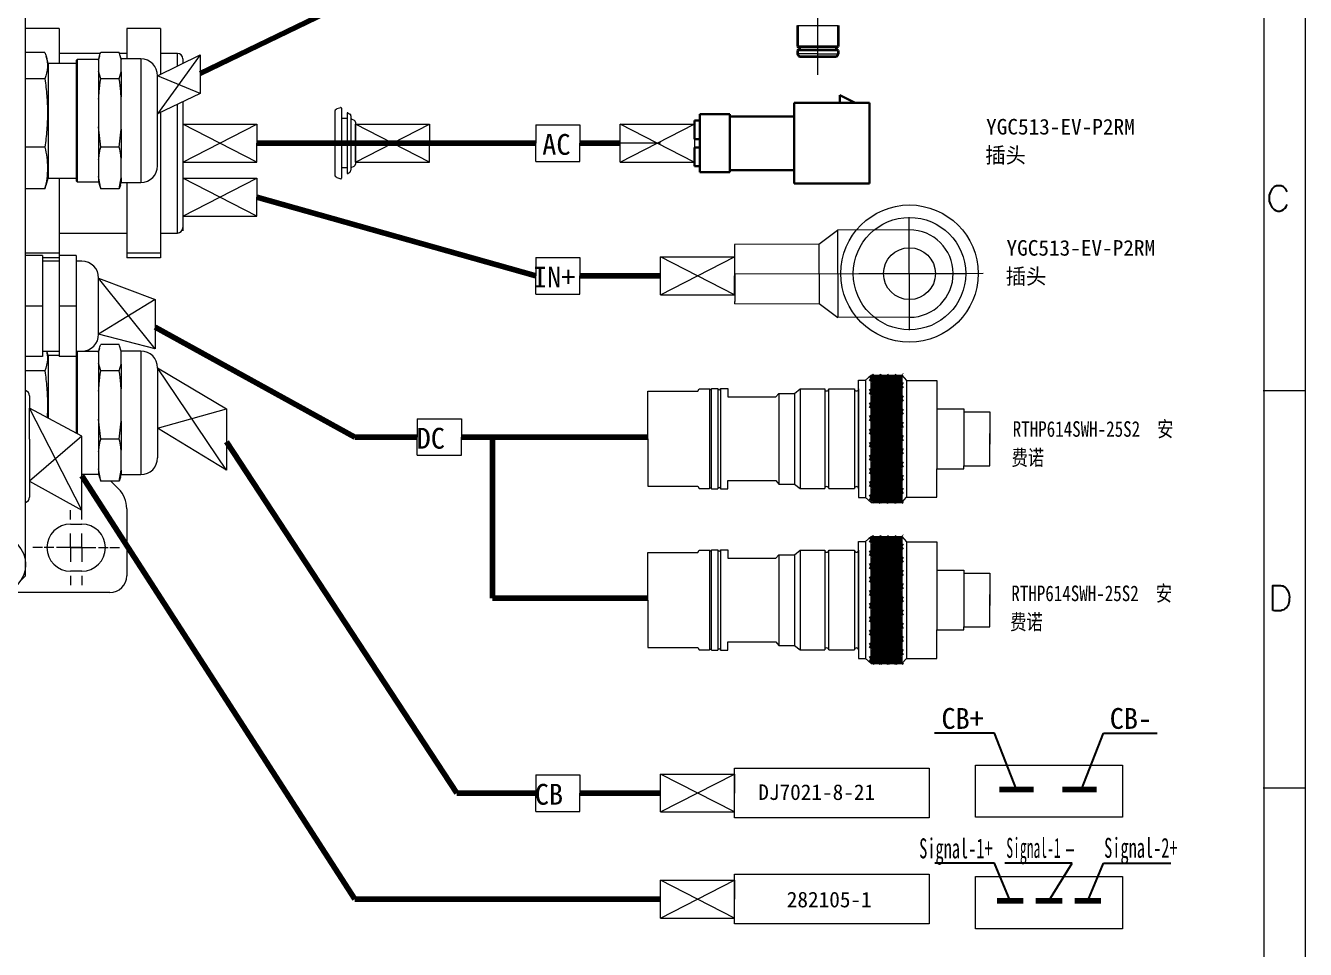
# Model space of a CAD drawing. Extents: x -5608 to -3197, y -2048 to 96.
# Drawn here: x -3838.6 to -3531.2, y -1148.3 to -926.3 of the extents above; entities that cross this region are included whole.
import ezdxf

# ---------------------------------------------------------------- set-up
doc = ezdxf.new("R2010")
doc.units = 0
doc.header["$LTSCALE"] = 25.4
doc.header["$MEASUREMENT"] = 0
for name, pattern in [('2', [4, 3, -1]), ('CENTER', [16, 13, -1, 1, -1]), ('CENTER2', [28.575, 19.05, -3.175, 3.175, -3.175])]:
    doc.linetypes.add(name, pattern=pattern)
doc.layers.get('0').update_dxf_attribs({"linetype": 'CONTINUOUS'})
for name, color, linetype, lineweight in [('1轮廓实线', 7, 'CONTINUOUS', 30), ('2细线层', 3, 'CONTINUOUS', 9), ('center', 1, 'CENTER', 15), ('中心线', 1, 'CENTER2', 13), ('粗实线', 7, 'CONTINUOUS', 30), ('细实线', 3, 'CONTINUOUS', 9), ('细线', 4, 'CONTINUOUS', 13)]:
    doc.layers.add(name, color=color, linetype=linetype, lineweight=lineweight)
doc.layers.add('5中心线层', color=1, linetype='CONTINUOUS')
doc.layers.add('7文字层', color=3, linetype='CONTINUOUS')

msp = doc.modelspace()

# ---------------------------------------------------------------- linework, layer by layer
at = {"color": 7, "linetype": 'Continuous', "lineweight": 15}
for p, q in [((-3838.56, -1058.49), (-3838.56, -862.74)), ((-3830.46, -927), (-3838.56, -927)), ((-3830.46, -927), (-3830.46, -935.37)), ((-3806.16, -927), (-3814.26, -927)), ((-3814.26, -927), (-3814.26, -934.29)), ((-3806.16, -927), (-3806.16, -938.01)), ((-3833.9, -932.74), (-3838.56, -932.74)), ((-3833.16, -935.37), (-3833.62, -933.64)), ((-3820.58, -932.94), (-3830.46, -932.94)), ((-3826.14, -934.43), (-3826.41, -934.7)), ((-3821.01, -934.43), (-3826.14, -934.43)), ((-3826.14, -934.43), (-3826.14, -954.78)), ((-3820.8, -933.64), (-3821.01, -934.43)), ((-3821.01, -934.43), (-3821.01, -934.62)), ((-3816.06, -932.74), (-3820.52, -932.74)), ((-3814.26, -932.94), (-3816, -932.94)), ((-3815.61, -934.29), (-3815.79, -933.64)), ((-3810.89, -934.29), (-3815.61, -934.29)), ((-3815.61, -934.29), (-3815.61, -934.41)), ((-3815.61, -937.41), (-3815.61, -934.41)), ((-3815.61, -934.41), (-3815.61, -934.41)), ((-3802.11, -932.94), (-3806.16, -932.94)), ((-3800.76, -934.29), (-3800.76, -935.34)), ((-3826.41, -935.37), (-3833.16, -935.37)), ((-3833.16, -935.37), (-3833.16, -954.42)), ((-3826.41, -934.7), (-3826.41, -954.67)), ((-3821.01, -934.62), (-3821.01, -937.21)), ((-3821.01, -937.21), (-3821.01, -943.93)), ((-3820.52, -939.08), (-3821.01, -937.21)), ((-3816.06, -939.08), (-3815.61, -937.41)), ((-3815.61, -937.41), (-3815.61, -943.39)), ((-3815.61, -937.41), (-3815.61, -937.41)), ((-3833.9, -939.08), (-3838.56, -939.08)), ((-3816.06, -939.08), (-3820.52, -939.08)), ((-3815.61, -943.39), (-3815.61, -943.39)), ((-3815.61, -951.17), (-3815.61, -943.39)), ((-3821.01, -943.93), (-3821.01, -950.63)), ((-3800.76, -944.58), (-3800.76, -974.78)), ((-3806.16, -947.15), (-3806.16, -953.41)), ((-3820.52, -955.48), (-3821.01, -950.63)), ((-3821.01, -950.63), (-3821.01, -958.45)), ((-3816.06, -955.48), (-3815.61, -951.17)), ((-3815.61, -951.17), (-3815.61, -951.17)), ((-3815.61, -951.17), (-3815.61, -958.12)), ((-3833.9, -955.48), (-3838.56, -955.48)), ((-3833.16, -954.42), (-3833.16, -962.91)), ((-3826.41, -954.67), (-3826.41, -963.59)), ((-3826.14, -954.78), (-3826.14, -963.86)), ((-3816.06, -955.48), (-3820.52, -955.48)), ((-3806.16, -953.41), (-3806.16, -980.96)), ((-3821.01, -958.45), (-3821.01, -962.56)), ((-3815.61, -962.89), (-3815.61, -958.12)), ((-3815.61, -958.12), (-3815.61, -958.12)), ((-3833.9, -965.54), (-3833.71, -964.64)), ((-3833.62, -964.65), (-3833.16, -962.91)), ((-3833.16, -962.91), (-3826.41, -962.91)), ((-3830.46, -962.91), (-3830.46, -980.96)), ((-3826.41, -963.59), (-3826.14, -963.86)), ((-3826.14, -963.86), (-3821.01, -963.86)), ((-3821.01, -962.56), (-3821.01, -963.86)), ((-3820.52, -965.54), (-3821.01, -962.56)), ((-3821.01, -963.86), (-3820.8, -964.65)), ((-3820.79, -964.63), (-3820.52, -965.54)), ((-3816.06, -965.54), (-3815.61, -962.89)), ((-3815.79, -964.63), (-3816.06, -965.54)), ((-3815.79, -964.65), (-3815.61, -963.99)), ((-3815.61, -962.89), (-3815.61, -963.99)), ((-3815.61, -962.89), (-3815.61, -962.89)), ((-3815.61, -963.99), (-3810.89, -963.99)), ((-3814.26, -963.99), (-3814.26, -980.96)), ((-3833.9, -965.54), (-3838.56, -965.54)), ((-3816.06, -965.54), (-3820.52, -965.54)), ((-3830.46, -976.14), (-3814.26, -976.14)), ((-3806.16, -976.14), (-3802.11, -976.14)), ((-3800.76, -974.78), (-3800.76, -974.79)), ((-3830.46, -980.96), (-3838.56, -980.96)), ((-3834.51, -981.54), (-3838.56, -981.54)), ((-3834.51, -981.54), (-3834.51, -993.69)), ((-3830.46, -982.09), (-3834.51, -982.09)), ((-3830.46, -982.89), (-3834.51, -982.89)), ((-3830.46, -980.96), (-3830.46, -981.54)), ((-3826.41, -981.54), (-3830.46, -981.54)), ((-3830.46, -981.54), (-3830.46, -993.69)), ((-3826.41, -981.54), (-3826.41, -993.69)), ((-3825.06, -982.89), (-3826.41, -982.89)), ((-3806.16, -980.96), (-3814.26, -980.96)), ((-3814.26, -980.96), (-3814.26, -982.09)), ((-3806.16, -982.09), (-3814.26, -982.09)), ((-3806.16, -980.96), (-3806.16, -982.09)), ((-3821.01, -1000.44), (-3821.01, -986.94)), ((-3834.51, -993.69), (-3838.56, -993.69)), ((-3834.51, -993.69), (-3834.51, -1005.84)), ((-3826.41, -993.69), (-3830.46, -993.69)), ((-3830.46, -993.69), (-3830.46, -1005.84)), ((-3826.41, -993.69), (-3826.41, -1005.84)), ((-3834.51, -1004.49), (-3830.46, -1004.49)), ((-3833.16, -1005.57), (-3833.45, -1004.49)), ((-3826.41, -1004.49), (-3825.06, -1004.49)), ((-3826.14, -1004.63), (-3826.41, -1004.9)), ((-3821.01, -1004.63), (-3826.14, -1004.63)), ((-3826.14, -1004.63), (-3826.14, -1024.39)), ((-3820.8, -1003.84), (-3821.01, -1004.63)), ((-3821.01, -1004.63), (-3821.01, -1004.82)), ((-3821.01, -1004.82), (-3821.01, -1007.41)), ((-3816.06, -1002.94), (-3820.52, -1002.94)), ((-3815.61, -1004.49), (-3815.79, -1003.84)), ((-3810.89, -1004.49), (-3815.61, -1004.49)), ((-3815.61, -1004.49), (-3815.61, -1004.61)), ((-3815.61, -1007.61), (-3815.61, -1004.61)), ((-3815.61, -1004.61), (-3815.61, -1004.61)), ((-3834.51, -1005.84), (-3838.56, -1005.84)), ((-3830.46, -1005.57), (-3833.16, -1005.57)), ((-3833.16, -1005.57), (-3833.16, -1020.6)), ((-3826.41, -1005.84), (-3830.46, -1005.84)), ((-3826.41, -1005.84), (-3826.41, -1024.25)), ((-3821.01, -1007.41), (-3821.01, -1014.13)), ((-3820.52, -1009.28), (-3821.01, -1007.41)), ((-3816.06, -1009.28), (-3815.61, -1007.61)), ((-3815.61, -1007.61), (-3815.61, -1013.59)), ((-3815.61, -1007.61), (-3815.61, -1007.61)), ((-3833.9, -1009.28), (-3838.56, -1009.28)), ((-3816.06, -1009.28), (-3820.52, -1009.28)), ((-3806.84, -1008.54), (-3806.84, -1023.48)), ((-3821.01, -1014.13), (-3821.01, -1020.83)), ((-3815.61, -1013.59), (-3815.61, -1013.59)), ((-3815.61, -1021.37), (-3815.61, -1013.59)), ((-3837.62, -1015.29), (-3837.62, -1018.2)), ((-3820.52, -1025.68), (-3821.01, -1020.83)), ((-3821.01, -1020.83), (-3821.01, -1028.65)), ((-3816.06, -1025.68), (-3815.61, -1021.37)), ((-3815.61, -1021.37), (-3815.61, -1021.37)), ((-3815.61, -1021.37), (-3815.61, -1028.32)), ((-3806.84, -1023.48), (-3806.84, -1030.14)), ((-3837.62, -1025.68), (-3837.62, -1039.59)), ((-3816.06, -1025.68), (-3820.52, -1025.68)), ((-3821.01, -1028.65), (-3821.01, -1032.76)), ((-3815.61, -1033.09), (-3815.61, -1028.32)), ((-3815.61, -1028.32), (-3815.61, -1028.32)), ((-3821.01, -1032.76), (-3821.01, -1034.06)), ((-3820.52, -1035.74), (-3821.01, -1032.76)), ((-3825.06, -1034.06), (-3821.01, -1034.06)), ((-3821.01, -1034.06), (-3820.8, -1034.85)), ((-3820.79, -1034.83), (-3820.52, -1035.74)), ((-3816.06, -1035.74), (-3820.52, -1035.74)), ((-3816.24, -1037.61), (-3818.11, -1035.74)), ((-3816.06, -1035.74), (-3815.61, -1033.09)), ((-3815.79, -1034.83), (-3816.06, -1035.74)), ((-3815.79, -1034.85), (-3815.61, -1034.19)), ((-3815.61, -1033.09), (-3815.61, -1034.19)), ((-3815.61, -1033.09), (-3815.61, -1033.09)), ((-3815.61, -1034.19), (-3810.89, -1034.19)), ((-3814.26, -1042.39), (-3814.26, -1058.49)), ((-3827.76, -1046.07), (-3825.06, -1046.07)), ((-3825.06, -1057.41), (-3827.76, -1057.41)), ((-3839.91, -1059.84), (-3838.56, -1058.49)), ((-3818.31, -1062.54), (-3842.61, -1062.54))]:
    msp.add_line(p, q, dxfattribs=at)
at = {"color": 7, "lineweight": 13, "ltscale": 0.18998}
for p, q in [((-3653.12, -926.27), (-3648.25, -926.27)), ((-3648.25, -933.05), (-3653.12, -933.05))]:
    msp.add_line(p, q, dxfattribs=at)
at = {"color": 7, "lineweight": 35, "ltscale": 0.195}
for p, q in [((-3653.12, -926.27), (-3653.12, -931.26)), ((-3643.39, -926.27), (-3643.39, -931.26))]:
    msp.add_line(p, q, dxfattribs=at)
at = {"color": 7, "lineweight": 13, "ltscale": 0.189999}
for p, q in [((-3648.25, -926.27), (-3643.39, -926.27)), ((-3648.25, -931.26), (-3653.12, -931.26)), ((-3648.25, -931.26), (-3643.39, -931.26)), ((-3648.25, -932.29), (-3653.12, -932.29)), ((-3643.39, -932.29), (-3648.25, -932.29)), ((-3648.25, -933.05), (-3643.39, -933.05))]:
    msp.add_line(p, q, dxfattribs=at)
at = {"color": 7, "lineweight": 35, "ltscale": 0.013959}
msp.add_line((-3652.63, -931.39), (-3652.99, -931.39), dxfattribs=at)
at = {"color": 7, "lineweight": 35, "ltscale": 0.03}
for p, q in [((-3652.67, -931.39), (-3652.67, -932.16)), ((-3643.84, -931.39), (-3643.84, -932.16)), ((-3653.12, -932.29), (-3653.12, -933.05)), ((-3643.39, -932.29), (-3643.39, -933.05))]:
    msp.add_line(p, q, dxfattribs=at)
at = {"color": 7, "lineweight": 35, "ltscale": 0.039766}
msp.add_line((-3651.61, -931.39), (-3652.63, -931.39), dxfattribs=at)
at = {"color": 7, "lineweight": 35, "ltscale": 0.059575}
msp.add_line((-3650.09, -931.39), (-3651.61, -931.39), dxfattribs=at)
at = {"color": 7, "lineweight": 35, "ltscale": 0.070393}
msp.add_line((-3648.29, -931.39), (-3650.09, -931.39), dxfattribs=at)
at = {"color": 7, "lineweight": 35, "ltscale": 0.001308}
msp.add_line((-3648.25, -931.39), (-3648.29, -931.39), dxfattribs=at)
at = {"color": 7, "lineweight": 35, "ltscale": 0.069284}
msp.add_line((-3646.48, -931.39), (-3648.25, -931.39), dxfattribs=at)
at = {"color": 7, "lineweight": 35, "ltscale": 0.060136}
msp.add_line((-3644.94, -931.39), (-3646.48, -931.39), dxfattribs=at)
at = {"color": 7, "lineweight": 35, "ltscale": 0.040608}
msp.add_line((-3643.9, -931.39), (-3644.94, -931.39), dxfattribs=at)
at = {"color": 7, "lineweight": 35, "ltscale": 0.014952}
msp.add_line((-3643.52, -931.39), (-3643.9, -931.39), dxfattribs=at)
at = {"color": 8, "linetype": 'Continuous', "lineweight": 15}
for p, q in [((-3810.89, -934.29), (-3810.89, -954.83)), ((-3802.11, -936.01), (-3802.11, -932.94)), ((-3802.11, -976.14), (-3802.11, -945.22)), ((-3810.89, -954.83), (-3810.89, -963.99)), ((-3810.89, -1004.49), (-3810.89, -1025.03)), ((-3810.89, -1025.03), (-3810.89, -1034.19))]:
    msp.add_line(p, q, dxfattribs=at)
at = {"color": 7, "lineweight": 35, "ltscale": 0.184978}
msp.add_line((-3648.25, -932.16), (-3652.99, -932.16), dxfattribs=at)
at = {"color": 7, "lineweight": 35, "ltscale": 0.32997}
msp.add_line((-3652.48, -933.69), (-3644.03, -933.69), dxfattribs=at)
at = {"color": 7, "lineweight": 35, "ltscale": 0.185001}
msp.add_line((-3643.52, -932.16), (-3648.25, -932.16), dxfattribs=at)
at = {"color": 0, "lineweight": 0}
msp.add_lwpolyline([(-3541.09, -1300.56), (-3541.09, -726.44), (-4321.36, -726.44), (-4321.36, -1300.56)], close=True, dxfattribs=at)
for points in [[(-3541.28, -1014), (-3531.15, -1014)], [(-3541.28, -1109.48), (-3531.15, -1109.48)]]:
    msp.add_lwpolyline(points, dxfattribs=at)
at = {"color": 7, "linetype": 'Continuous', "lineweight": 15}
msp.add_circle((-3845.31, -1055.79), 6.75, dxfattribs=at)
at = {"color": 7, "lineweight": 35}
for centre, radius, start, end in [((-3652.99, -931.26), 0.128, 180, 270), ((-3643.52, -931.26), 0.128, 270, 0), ((-3652.99, -932.29), 0.128, 90, 180), ((-3652.48, -933.05), 0.64, 179.9999, 270.0294), ((-3644.03, -933.05), 0.64, 269.9712, 0.0001), ((-3643.52, -932.29), 0.128, 0, 90)]:
    msp.add_arc(centre, radius, start, end, dxfattribs=at)
at = {"color": 7, "linetype": 'Continuous', "lineweight": 15}
for centre, radius, start, end in [((-3810.89, -938.34), 4.05, 0, 90), ((-3802.11, -934.29), 1.35, 0, 90), ((-3810.89, -959.94), 4.05, 270, 0), ((-3802.11, -974.79), 1.35, 270, 0), ((-3825.06, -986.94), 4.05, 0, 90), ((-3825.06, -1000.44), 4.05, 270, 0), ((-3810.89, -1008.54), 4.05, 0, 90), ((-3838.97, -1015.29), 1.35, 0, 72.5424), ((-3810.89, -1030.14), 4.05, 270, 0), ((-3821.01, -1042.39), 6.75, 0, 45), ((-3838.97, -1039.59), 1.35, 287.4576, 0), ((-3827.76, -1051.74), 5.67, 90, 270), ((-3825.06, -1051.74), 5.67, 270, 90), ((-3818.31, -1058.49), 4.05, 270, 0)]:
    msp.add_arc(centre, radius, start, end, dxfattribs=at)
for points, knots in [([(-3833.9, -932.74), (-3833.81, -933.01), (-3833.43, -934.19), (-3833.12, -936.31), (-3833.64, -938.15), (-3833.9, -939.08)], [0, 0, 0, 0, 0.1263301, 0.5597497, 1, 1, 1, 1]), ([(-3821.01, -934.62), (-3820.96, -934.35), (-3820.85, -933.73), (-3820.64, -933.11), (-3820.52, -932.74)], [0, 0, 0, 0, 0.419867, 1, 1, 1, 1]), ([(-3815.61, -934.41), (-3815.65, -934.21), (-3815.76, -933.66), (-3815.94, -933.11), (-3816.06, -932.74)], [0, 0, 0, 0, 0.347161, 1, 1, 1, 1]), ([(-3833.9, -939.08), (-3833.74, -940.43), (-3833.42, -943.12), (-3833.26, -947.22), (-3833.41, -951.35), (-3833.74, -954.1), (-3833.9, -955.48)], [0, 0, 0, 0, 0.247646, 0.49521, 0.747561, 1, 1, 1, 1]), ([(-3821.01, -943.93), (-3820.97, -943.35), (-3820.86, -941.73), (-3820.65, -940.12), (-3820.52, -939.08)], [0, 0, 0, 0, 0.354476, 1, 1, 1, 1]), ([(-3815.61, -943.39), (-3815.64, -942.99), (-3815.75, -941.55), (-3815.93, -940.12), (-3816.06, -939.08)], [0, 0, 0, 0, 0.2735688, 1, 1, 1, 1]), ([(-3833.9, -955.48), (-3833.74, -956.3), (-3833.42, -957.96), (-3833.26, -960.47), (-3833.41, -963.01), (-3833.74, -964.69), (-3833.9, -965.54)], [0, 0, 0, 0, 0.247646, 0.49521, 0.747561, 1, 1, 1, 1]), ([(-3821.01, -958.45), (-3820.97, -958.1), (-3820.86, -957.1), (-3820.65, -956.11), (-3820.52, -955.48)], [0, 0, 0, 0, 0.3544759, 1, 1, 1, 1]), ([(-3815.61, -958.12), (-3815.64, -957.88), (-3815.75, -956.99), (-3815.93, -956.11), (-3816.06, -955.48)], [0, 0, 0, 0, 0.2735688, 1, 1, 1, 1]), ([(-3833.56, -1004.49), (-3833.43, -1005.16), (-3833.13, -1006.76), (-3833.62, -1008.35), (-3833.9, -1009.28)], [0, 0, 0, 0, 0.417238, 1, 1, 1, 1]), ([(-3821.01, -1004.82), (-3820.96, -1004.55), (-3820.85, -1003.93), (-3820.64, -1003.31), (-3820.52, -1002.94)], [0, 0, 0, 0, 0.419867, 1, 1, 1, 1]), ([(-3815.61, -1004.61), (-3815.65, -1004.41), (-3815.76, -1003.86), (-3815.94, -1003.31), (-3816.06, -1002.94)], [0, 0, 0, 0, 0.347161, 1, 1, 1, 1]), ([(-3833.9, -1009.28), (-3833.74, -1010.63), (-3833.42, -1013.32), (-3833.27, -1017.07), (-3833.33, -1019.45), (-3833.39, -1020.48)], [0, 0, 0, 0, 0.2476456, 0.4952095, 0.682392, 0.682392, 0.682392, 0.682392]), ([(-3821.01, -1014.13), (-3820.97, -1013.55), (-3820.86, -1011.93), (-3820.65, -1010.32), (-3820.52, -1009.28)], [0, 0, 0, 0, 0.354476, 1, 1, 1, 1]), ([(-3815.61, -1013.59), (-3815.64, -1013.19), (-3815.75, -1011.75), (-3815.93, -1010.32), (-3816.06, -1009.28)], [0, 0, 0, 0, 0.2735688, 1, 1, 1, 1]), ([(-3821.01, -1028.65), (-3820.97, -1028.3), (-3820.86, -1027.3), (-3820.65, -1026.31), (-3820.52, -1025.68)], [0, 0, 0, 0, 0.3544759, 1, 1, 1, 1]), ([(-3815.61, -1028.32), (-3815.64, -1028.08), (-3815.75, -1027.19), (-3815.93, -1026.31), (-3816.06, -1025.68)], [0, 0, 0, 0, 0.2735688, 1, 1, 1, 1])]:
    msp.add_open_spline(points, degree=3, knots=knots, dxfattribs=at)
at = {"layer": '1轮廓实线', "color": 0, "linetype": 'ByBlock', "lineweight": 15}
for p, q in [((-3716.04, -950.13), (-3716.04, -954.53)), ((-3716.04, -950.13), (-3705.46, -950.13)), ((-3705.46, -950.13), (-3705.46, -954.53)), ((-3716.04, -958.94), (-3716.04, -954.53)), ((-3705.46, -958.94), (-3705.46, -954.53)), ((-3716.04, -958.94), (-3705.46, -958.94)), ((-3716.04, -982), (-3716.04, -986.4)), ((-3716.04, -982), (-3705.46, -982)), ((-3705.46, -982), (-3705.46, -986.4)), ((-3716.04, -990.81), (-3716.04, -986.4)), ((-3705.46, -990.81), (-3705.46, -986.4)), ((-3716.04, -990.81), (-3705.46, -990.81)), ((-3744.47, -1020.75), (-3744.47, -1025.15)), ((-3744.47, -1020.75), (-3733.89, -1020.75)), ((-3733.89, -1020.75), (-3733.89, -1025.15)), ((-3744.47, -1029.55), (-3744.47, -1025.15)), ((-3733.89, -1029.55), (-3733.89, -1025.15)), ((-3744.47, -1029.55), (-3733.89, -1029.55)), ((-3716.04, -1106.31), (-3716.04, -1110.72)), ((-3716.04, -1106.31), (-3705.46, -1106.31)), ((-3705.46, -1106.31), (-3705.46, -1110.72)), ((-3716.04, -1115.12), (-3716.04, -1110.72)), ((-3705.46, -1115.12), (-3705.46, -1110.72)), ((-3716.04, -1115.12), (-3705.46, -1115.12))]:
    msp.add_line(p, q, dxfattribs=at)
for radius in [16.5, 13.5]:
    msp.add_circle((-3626.25, -985.88), radius, dxfattribs=at)
at = {"layer": '2细线层', "color": 0, "lineweight": 15}
for p, q in [((-3806.84, -959.94), (-3806.84, -938.34)), ((-3716.04, -954.53), (-3736.69, -954.53)), ((-3686.02, -954.53), (-3705.46, -954.53))]:
    msp.add_line(p, q, dxfattribs=at)
at = {"layer": '5中心线层', "lineweight": 70}
for p, q in [((-3635.47, -1011.91), (-3634.53, -1010.28)), ((-3635.47, -1015.09), (-3632.69, -1010.28)), ((-3635.47, -1018.26), (-3630.86, -1010.28)), ((-3635.47, -1021.44), (-3629.03, -1010.28)), ((-3628.09, -1023.1), (-3635.47, -1010.32)), ((-3635.47, -1011.12), (-3628.09, -1011.12)), ((-3628.09, -1019.93), (-3633.66, -1010.28)), ((-3628.09, -1016.75), (-3631.82, -1010.28)), ((-3628.09, -1013.58), (-3629.99, -1010.28)), ((-3628.09, -1010.4), (-3628.16, -1010.28)), ((-3635.47, -1024.61), (-3628.09, -1011.83)), ((-3635.47, -1012.71), (-3628.09, -1012.71)), ((-3628.09, -1026.28), (-3635.47, -1013.5)), ((-3635.47, -1014.29), (-3628.09, -1014.29)), ((-3635.47, -1027.79), (-3628.09, -1015.01)), ((-3635.47, -1015.88), (-3628.09, -1015.88)), ((-3628.09, -1029.45), (-3635.47, -1016.67)), ((-3635.47, -1017.47), (-3628.09, -1017.47)), ((-3635.47, -1030.96), (-3628.09, -1018.18)), ((-3635.47, -1019.06), (-3628.09, -1019.06)), ((-3628.09, -1032.63), (-3635.47, -1019.85)), ((-3635.47, -1020.64), (-3628.09, -1020.64)), ((-3635.47, -1034.14), (-3628.09, -1021.36)), ((-3635.47, -1022.23), (-3628.09, -1022.23)), ((-3628.09, -1035.8), (-3635.47, -1023.02)), ((-3635.47, -1023.82), (-3628.09, -1023.82)), ((-3635.47, -1037.31), (-3628.09, -1024.53)), ((-3635.47, -1025.41), (-3628.09, -1025.41)), ((-3628.09, -1038.98), (-3635.47, -1026.2)), ((-3635.47, -1026.99), (-3628.09, -1026.99)), ((-3635.47, -1040.49), (-3628.09, -1027.71)), ((-3635.47, -1028.58), (-3628.09, -1028.58)), ((-3628.83, -1040.86), (-3635.47, -1029.37)), ((-3635.47, -1030.17), (-3628.09, -1030.17)), ((-3635.47, -1031.76), (-3628.09, -1031.76)), ((-3630.67, -1040.86), (-3635.47, -1032.55)), ((-3633.85, -1040.86), (-3628.09, -1030.88)), ((-3635.47, -1033.34), (-3628.09, -1033.34)), ((-3635.47, -1034.93), (-3628.09, -1034.93)), ((-3632.5, -1040.86), (-3635.47, -1035.72)), ((-3632.02, -1040.86), (-3628.09, -1034.06)), ((-3635.47, -1036.52), (-3628.09, -1036.52)), ((-3635.47, -1038.11), (-3628.09, -1038.11)), ((-3634.33, -1040.86), (-3635.47, -1038.9)), ((-3630.18, -1040.86), (-3628.09, -1037.23)), ((-3635.47, -1039.69), (-3628.09, -1039.69)), ((-3628.35, -1040.86), (-3628.09, -1040.41)), ((-3635.47, -1050.68), (-3634.53, -1049.04)), ((-3635.47, -1053.85), (-3632.69, -1049.04)), ((-3635.47, -1057.03), (-3630.86, -1049.04)), ((-3635.47, -1060.2), (-3629.03, -1049.04)), ((-3628.09, -1061.86), (-3635.47, -1049.08)), ((-3635.47, -1049.88), (-3628.09, -1049.88)), ((-3635.47, -1063.38), (-3628.09, -1050.6)), ((-3628.09, -1058.69), (-3633.66, -1049.04)), ((-3628.09, -1055.51), (-3631.82, -1049.04)), ((-3628.09, -1052.34), (-3629.99, -1049.04)), ((-3628.09, -1049.16), (-3628.16, -1049.04)), ((-3635.47, -1051.47), (-3628.09, -1051.47)), ((-3628.09, -1065.04), (-3635.47, -1052.26)), ((-3635.47, -1053.06), (-3628.09, -1053.06)), ((-3635.47, -1066.55), (-3628.09, -1053.77)), ((-3635.47, -1054.64), (-3628.09, -1054.64)), ((-3628.09, -1068.21), (-3635.47, -1055.43)), ((-3635.47, -1056.23), (-3628.09, -1056.23)), ((-3635.47, -1069.73), (-3628.09, -1056.95)), ((-3635.47, -1057.82), (-3628.09, -1057.82)), ((-3628.09, -1071.39), (-3635.47, -1058.61)), ((-3635.47, -1059.41), (-3628.09, -1059.41)), ((-3635.47, -1072.9), (-3628.09, -1060.12)), ((-3635.47, -1060.99), (-3628.09, -1060.99)), ((-3628.09, -1074.56), (-3635.47, -1061.78)), ((-3635.47, -1062.58), (-3628.09, -1062.58)), ((-3635.47, -1076.08), (-3628.09, -1063.3)), ((-3635.47, -1064.17), (-3628.09, -1064.17)), ((-3628.09, -1077.74), (-3635.47, -1064.96)), ((-3635.47, -1065.76), (-3628.09, -1065.76)), ((-3635.47, -1079.25), (-3628.09, -1066.47)), ((-3635.47, -1067.34), (-3628.09, -1067.34)), ((-3628.83, -1079.62), (-3635.47, -1068.13)), ((-3635.47, -1068.93), (-3628.09, -1068.93)), ((-3633.85, -1079.62), (-3628.09, -1069.65)), ((-3635.47, -1070.52), (-3628.09, -1070.52)), ((-3630.67, -1079.62), (-3635.47, -1071.31)), ((-3635.47, -1072.11), (-3628.09, -1072.11)), ((-3632.02, -1079.62), (-3628.09, -1072.82)), ((-3635.47, -1073.69), (-3628.09, -1073.69)), ((-3632.5, -1079.62), (-3635.47, -1074.48)), ((-3635.47, -1075.28), (-3628.09, -1075.28)), ((-3635.47, -1076.87), (-3628.09, -1076.87)), ((-3634.33, -1079.62), (-3635.47, -1077.66)), ((-3635.47, -1078.46), (-3628.09, -1078.46)), ((-3630.18, -1079.62), (-3628.09, -1076)), ((-3628.35, -1079.62), (-3628.09, -1079.17))]:
    msp.add_line(p, q, dxfattribs=at)
at = {"layer": '5中心线层', "color": 1, "lineweight": 0}
msp.add_lwpolyline([(-4371.27, -716.5), (-4371.27, -1310.5), (-3531.15, -1310.5), (-3531.15, -716.5)], close=True, dxfattribs=at)
at = {"layer": '7文字层'}
for p, q in [((-3605.85, -1096.33), (-3620.25, -1096.33)), ((-3600.55, -1109.83), (-3605.85, -1096.33)), ((-3584.94, -1109.83), (-3579.64, -1096.33)), ((-3579.64, -1096.33), (-3566.75, -1096.33)), ((-3605.85, -1127.55), (-3620.15, -1127.55)), ((-3602.08, -1136.66), (-3605.85, -1127.55)), ((-3587.18, -1127.55), (-3603.34, -1127.55)), ((-3592.74, -1136.66), (-3587.18, -1127.55)), ((-3583.41, -1136.66), (-3579.64, -1127.55)), ((-3579.64, -1127.55), (-3563.47, -1127.55))]:
    msp.add_line(p, q, dxfattribs=at)
msp.add_lwpolyline([(-3535.54, -966.19), (-3535.85, -965.58), (-3536.4, -965.02), (-3536.96, -964.77), (-3538.13, -964.77), (-3538.69, -965.02), (-3539.24, -965.58), (-3539.55, -966.19), (-3539.86, -967.06), (-3539.86, -968.48), (-3539.55, -969.28), (-3539.24, -969.9), (-3538.69, -970.45), (-3538.22, -970.73), (-3537.75, -970.85), (-3537.28, -970.84), (-3536.82, -970.7), (-3536.4, -970.47), (-3536.04, -970.14), (-3535.75, -969.74), (-3535.54, -969.28)], dxfattribs=at)
msp.add_lwpolyline([(-3539, -1066.86), (-3539, -1060.87), (-3538.55, -1060.86), (-3538.14, -1060.84), (-3537.76, -1060.84), (-3537.42, -1060.84), (-3537.11, -1060.86), (-3536.82, -1060.89), (-3536.56, -1060.95), (-3536.33, -1061.04), (-3536.11, -1061.15), (-3535.92, -1061.3), (-3535.74, -1061.49), (-3535.58, -1061.72), (-3535.43, -1062), (-3535.3, -1062.33), (-3535.17, -1062.71), (-3535.04, -1063.16), (-3535.01, -1063.67), (-3535.02, -1064.14), (-3535.06, -1064.59), (-3535.13, -1064.99), (-3535.25, -1065.36), (-3535.4, -1065.7), (-3535.58, -1065.99), (-3535.81, -1066.25), (-3536.07, -1066.47), (-3536.37, -1066.65), (-3536.71, -1066.79), (-3537.09, -1066.89), (-3537.5, -1066.94), (-3537.96, -1066.96), (-3538.46, -1066.93)], close=True, dxfattribs=at)
at = {"layer": 'center', "color": 0}
for p, q in [((-3827.76, -1044.99), (-3827.76, -1042.7)), ((-3825.06, -1044.99), (-3825.06, -1042.7)), ((-3827.76, -1051.74), (-3827.76, -1048.37)), ((-3825.06, -1051.74), (-3825.06, -1048.37)), ((-3834.51, -1051.74), (-3836.81, -1051.74)), ((-3831.81, -1051.74), (-3834.11, -1051.74)), ((-3827.76, -1051.74), (-3831.14, -1051.74)), ((-3825.06, -1051.74), (-3828.44, -1051.74)), ((-3827.76, -1051.74), (-3827.76, -1055.12)), ((-3827.76, -1051.74), (-3824.39, -1051.74)), ((-3825.06, -1051.74), (-3825.06, -1055.12)), ((-3825.06, -1051.74), (-3821.69, -1051.74)), ((-3821.01, -1051.74), (-3818.72, -1051.74)), ((-3818.31, -1051.74), (-3816.02, -1051.74)), ((-3827.76, -1058.49), (-3827.76, -1060.79)), ((-3825.06, -1058.49), (-3825.06, -1060.79))]:
    msp.add_line(p, q, dxfattribs=at)
at = {"layer": '中心线', "ltscale": 0.3}
for p, q in [((-3648.23, -938.09), (-3648.29, -905.42)), ((-3626.21, -999.44), (-3626.29, -972.31)), ((-3608.52, -985.82), (-3668.25, -986.01)), ((-3639.81, -985.92), (-3612.69, -985.83))]:
    msp.add_line(p, q, dxfattribs=at)
at = {"layer": '粗实线'}
for p, q in [((-3643.02, -944.83), (-3643.02, -942.98)), ((-3643.02, -942.98), (-3639.32, -944.83)), ((-3653.92, -944.83), (-3635.82, -944.83)), ((-3653.92, -964.23), (-3653.92, -944.83)), ((-3635.82, -944.83), (-3635.82, -964.23)), ((-3677.92, -953.55), (-3677.92, -949.07)), ((-3677.92, -949.07), (-3676.57, -949.07)), ((-3669.43, -947.58), (-3676.57, -947.58)), ((-3676.57, -947.58), (-3676.57, -961.53)), ((-3676.57, -948.09), (-3676.57, -961.01)), ((-3676.57, -949.07), (-3676.57, -953.55)), ((-3669.43, -961.53), (-3669.43, -947.58)), ((-3653.92, -948.09), (-3669.4, -948.09)), ((-3653.92, -961.01), (-3653.92, -948.09)), ((-3676.57, -953.55), (-3677.92, -953.55)), ((-3676.57, -955.55), (-3677.92, -955.55)), ((-3677.92, -955.55), (-3677.92, -960.03)), ((-3676.57, -960.03), (-3676.57, -955.55)), ((-3677.92, -960.03), (-3676.57, -960.03)), ((-3676.57, -961.53), (-3669.43, -961.53)), ((-3669.4, -961.01), (-3653.92, -961.01)), ((-3635.82, -964.23), (-3653.92, -964.23))]:
    msp.add_line(p, q, dxfattribs=at)
at = {"layer": '细实线', "color": 0, "ltscale": 0.5}
for p, q in [((-3762.88, -946), (-3763.77, -946.29)), ((-3762.7, -946.12), (-3762.7, -962.94)), ((-3764.32, -947.06), (-3764.32, -962)), ((-3761.35, -948.63), (-3762.7, -948.64)), ((-3761.35, -947.38), (-3761.35, -961.67)), ((-3761.15, -947.26), (-3760.68, -947.53)), ((-3760.4, -948), (-3760.41, -961.05)), ((-3760.33, -948.67), (-3759.62, -949.02)), ((-3759.32, -949.5), (-3759.33, -959.54)), ((-3761.36, -960.42), (-3762.71, -960.42)), ((-3761.15, -961.79), (-3760.68, -961.52)), ((-3760.34, -960.38), (-3759.63, -960.03)), ((-3763.77, -962.77), (-3762.88, -963.07))]:
    msp.add_line(p, q, dxfattribs=at)
for centre, radius, start, end in [((-3763.51, -947.06), 0.81, 108.5822, 180.1473), ((-3762.84, -946.12), 0.135, 0.1473, 108.5822), ((-3761.22, -947.38), 0.135, 60.4024, 180.1473), ((-3760.94, -948), 0.54, 0.1473, 60.4024), ((-3760.27, -948.55), 0.135, 180.1473, 243.5822), ((-3759.86, -949.5), 0.54, 0.1473, 63.5822), ((-3763.51, -962), 0.81, 180.1473, 251.7123), ((-3761.22, -961.67), 0.135, 180.1473, 299.8922), ((-3760.95, -961.05), 0.54, 299.8922, 0.1473), ((-3760.28, -960.5), 0.135, 116.7123, 180.1473), ((-3759.87, -959.54), 0.54, 296.7123, 0.1473), ((-3762.83, -962.96), 0.135, 261.5665, 10.0015)]:
    msp.add_arc(centre, radius, start, end, dxfattribs=at)
at = {"layer": '细线', "color": 0, "lineweight": 200}
for p, q in [((-3759.46, -919.76), (-3796.59, -937.78)), ((-3736.69, -954.53), (-3782.99, -954.53)), ((-3716.04, -954.53), (-3736.69, -954.53)), ((-3695.74, -954.53), (-3705.46, -954.53)), ((-3716.04, -986.4), (-3782.99, -967.5)), ((-3686.02, -986.4), (-3705.46, -986.4)), ((-3759.46, -1025.2), (-3807.47, -998.75)), ((-3735.01, -1110.72), (-3790.33, -1026.31)), ((-3744.47, -1025.19), (-3759.46, -1025.2)), ((-3689.13, -1025.15), (-3733.89, -1025.18)), ((-3726.39, -1025.17), (-3726.39, -1063.91)), ((-3759.46, -1136.22), (-3825.06, -1034.45)), ((-3726.39, -1063.91), (-3689.13, -1063.91)), ((-3716.04, -1110.72), (-3735.01, -1110.72)), ((-3686.02, -1110.72), (-3705.46, -1110.72)), ((-3604.63, -1109.83), (-3596.47, -1109.83)), ((-3589.46, -1109.83), (-3581.3, -1109.83)), ((-3686.02, -1136.22), (-3759.46, -1136.22)), ((-3605.22, -1136.66), (-3598.93, -1136.66)), ((-3595.89, -1136.66), (-3589.6, -1136.66)), ((-3580.26, -1136.66), (-3586.56, -1136.66))]:
    msp.add_line(p, q, dxfattribs=at)
at = {"layer": '细线', "color": 0, "linetype": 'ByBlock', "lineweight": 15}
for p, q in [((-3806.84, -938.34), (-3796.59, -933.28)), ((-3796.59, -933.28), (-3796.59, -942.59)), ((-3796.59, -942.59), (-3806.84, -947.48)), ((-3800.76, -949.99), (-3782.99, -949.99)), ((-3782.99, -949.99), (-3782.99, -954.53)), ((-3764.32, -950.32), (-3764.32, -958.75)), ((-3759.33, -949.99), (-3741.55, -949.99)), ((-3759.33, -959.08), (-3759.33, -949.99)), ((-3741.55, -949.99), (-3741.55, -954.53)), ((-3695.74, -949.99), (-3677.97, -949.99)), ((-3695.74, -959.08), (-3695.74, -949.99)), ((-3695.74, -949.99), (-3677.97, -949.99)), ((-3695.74, -959.08), (-3695.74, -949.99)), ((-3782.99, -959.08), (-3782.99, -954.53)), ((-3741.55, -959.08), (-3741.55, -954.53)), ((-3800.76, -959.08), (-3782.99, -959.08)), ((-3759.33, -959.08), (-3741.55, -959.08)), ((-3695.74, -959.08), (-3677.97, -959.08)), ((-3695.74, -959.08), (-3677.97, -959.08)), ((-3800.76, -962.96), (-3782.99, -962.96)), ((-3782.99, -962.96), (-3782.99, -967.5)), ((-3782.99, -972.04), (-3782.99, -967.5)), ((-3800.76, -972.04), (-3782.99, -972.04)), ((-3800.76, -974.79), (-3800.76, -975.59)), ((-3686.02, -981.86), (-3668.25, -981.86)), ((-3686.02, -990.95), (-3686.02, -981.86)), ((-3668.25, -981.86), (-3668.25, -986.4)), ((-3668.25, -990.95), (-3668.25, -986.4)), ((-3821.01, -986.94), (-3807.47, -992.08)), ((-3807.47, -992.08), (-3807.47, -1003.92)), ((-3686.02, -990.95), (-3668.25, -990.95)), ((-3807.47, -1003.92), (-3821.01, -1000.44)), ((-3806.84, -1008.54), (-3790.33, -1018.37)), ((-3636.78, -1011.49), (-3635.47, -1010.28)), ((-3635.47, -1010.28), (-3628.09, -1010.28)), ((-3635.47, -1040.86), (-3635.47, -1010.28)), ((-3628.09, -1010.28), (-3627, -1011.56)), ((-3628.09, -1010.28), (-3628.09, -1040.86)), ((-3689.13, -1025.57), (-3689.13, -1014.15)), ((-3689.13, -1014.15), (-3677.1, -1014.15)), ((-3677.1, -1014.15), (-3676.76, -1013.6)), ((-3676.76, -1013.6), (-3674.25, -1013.6)), ((-3674.25, -1013.6), (-3674.25, -1037.55)), ((-3673.79, -1013.51), (-3672.32, -1013.51)), ((-3673.79, -1037.64), (-3673.79, -1013.51)), ((-3672.32, -1013.51), (-3672.32, -1037.64)), ((-3671.63, -1013.51), (-3669.9, -1013.51)), ((-3671.63, -1013.51), (-3671.63, -1037.64)), ((-3669.9, -1013.51), (-3669.9, -1015.51)), ((-3653.85, -1014.67), (-3652.54, -1013.59)), ((-3652.54, -1013.59), (-3646.72, -1013.59)), ((-3652.54, -1013.59), (-3652.54, -1037.55)), ((-3646.72, -1013.59), (-3646.61, -1013.59)), ((-3646.61, -1013.59), (-3646.61, -1037.55)), ((-3645.63, -1013.59), (-3639.47, -1013.59)), ((-3645.63, -1037.55), (-3645.63, -1013.59)), ((-3639.57, -1013.59), (-3639.47, -1013.59)), ((-3639.47, -1013.59), (-3639.47, -1037.55)), ((-3638.5, -1013.59), (-3638.5, -1011.49)), ((-3638.5, -1011.49), (-3636.78, -1011.49)), ((-3638.5, -1013.59), (-3638.5, -1037.55)), ((-3638.49, -1037.55), (-3638.49, -1013.59)), ((-3636.78, -1011.49), (-3636.78, -1039.66)), ((-3627, -1011.56), (-3619.66, -1011.56)), ((-3627, -1011.56), (-3627, -1039.59)), ((-3619.66, -1011.56), (-3619.66, -1018.38)), ((-3669.9, -1015.51), (-3658.35, -1015.51)), ((-3658.35, -1015.51), (-3657.63, -1014.67)), ((-3657.63, -1014.67), (-3653.85, -1014.67)), ((-3657.63, -1014.67), (-3657.63, -1036.47)), ((-3653.85, -1014.67), (-3653.85, -1036.47)), ((-3825.06, -1024.98), (-3837.62, -1018.2)), ((-3837.62, -1025.68), (-3837.62, -1018.2)), ((-3790.33, -1018.37), (-3790.33, -1033.09)), ((-3619.66, -1018.38), (-3613.23, -1018.38)), ((-3619.66, -1018.38), (-3619.66, -1032.76)), ((-3613.23, -1018.38), (-3613.23, -1019.1)), ((-3613.23, -1019.1), (-3606.96, -1019.1)), ((-3613.23, -1019.1), (-3613.23, -1032.05)), ((-3606.96, -1019.1), (-3606.96, -1026.88)), ((-3790.33, -1033.09), (-3806.84, -1023)), ((-3825.06, -1042.7), (-3825.06, -1024.98)), ((-3689.13, -1025.57), (-3689.13, -1037)), ((-3606.96, -1032.05), (-3606.96, -1024.27)), ((-3619.66, -1039.59), (-3619.66, -1032.76)), ((-3619.66, -1032.76), (-3613.23, -1032.76)), ((-3613.23, -1032.76), (-3613.23, -1032.05)), ((-3613.23, -1032.05), (-3606.96, -1032.05)), ((-3837.62, -1035.74), (-3825.06, -1042.7)), ((-3669.9, -1037.64), (-3669.9, -1035.63)), ((-3669.9, -1035.63), (-3658.35, -1035.63)), ((-3658.35, -1035.63), (-3657.63, -1036.47)), ((-3689.13, -1037), (-3677.1, -1037)), ((-3677.1, -1037), (-3676.76, -1037.55)), ((-3676.76, -1037.55), (-3674.25, -1037.55)), ((-3673.79, -1037.64), (-3672.32, -1037.64)), ((-3671.63, -1037.64), (-3669.9, -1037.64)), ((-3657.63, -1036.47), (-3653.85, -1036.47)), ((-3653.85, -1036.47), (-3652.54, -1037.55)), ((-3652.54, -1037.55), (-3646.72, -1037.55)), ((-3646.72, -1037.55), (-3646.61, -1037.55)), ((-3645.63, -1037.55), (-3639.47, -1037.55)), ((-3639.57, -1037.55), (-3639.47, -1037.55)), ((-3638.5, -1037.55), (-3638.5, -1039.66)), ((-3638.5, -1039.66), (-3636.78, -1039.66)), ((-3636.78, -1039.66), (-3635.47, -1040.86)), ((-3635.47, -1040.86), (-3628.09, -1040.86)), ((-3628.09, -1040.86), (-3627, -1039.59)), ((-3627, -1039.59), (-3619.66, -1039.59)), ((-3638.5, -1052.35), (-3638.5, -1050.25)), ((-3638.5, -1050.25), (-3636.78, -1050.25)), ((-3636.78, -1050.25), (-3635.47, -1049.04)), ((-3636.78, -1050.25), (-3636.78, -1078.42)), ((-3635.47, -1049.04), (-3628.09, -1049.04)), ((-3635.47, -1079.62), (-3635.47, -1049.04)), ((-3628.09, -1049.04), (-3627, -1050.32)), ((-3628.09, -1049.04), (-3628.09, -1079.62)), ((-3627, -1050.32), (-3619.66, -1050.32)), ((-3627, -1050.32), (-3627, -1078.35)), ((-3619.66, -1050.32), (-3619.66, -1057.14)), ((-3689.13, -1064.33), (-3689.13, -1052.91)), ((-3689.13, -1052.91), (-3677.1, -1052.91)), ((-3677.1, -1052.91), (-3676.76, -1052.36)), ((-3676.76, -1052.36), (-3674.25, -1052.36)), ((-3674.25, -1052.36), (-3674.25, -1076.31)), ((-3673.79, -1052.27), (-3672.32, -1052.27)), ((-3673.79, -1076.4), (-3673.79, -1052.27)), ((-3672.32, -1052.27), (-3672.32, -1076.4)), ((-3671.63, -1052.27), (-3669.9, -1052.27)), ((-3671.63, -1052.27), (-3671.63, -1076.4)), ((-3669.9, -1052.27), (-3669.9, -1054.27)), ((-3669.9, -1054.27), (-3658.35, -1054.27)), ((-3658.35, -1054.27), (-3657.63, -1053.44)), ((-3657.63, -1053.44), (-3653.85, -1053.44)), ((-3657.63, -1053.44), (-3657.63, -1075.23)), ((-3653.85, -1053.44), (-3652.54, -1052.35)), ((-3653.85, -1053.44), (-3653.85, -1075.23)), ((-3652.54, -1052.35), (-3646.72, -1052.35)), ((-3652.54, -1052.35), (-3652.54, -1076.32)), ((-3646.72, -1052.35), (-3646.61, -1052.35)), ((-3646.61, -1052.35), (-3646.61, -1076.32)), ((-3645.63, -1052.35), (-3639.47, -1052.35)), ((-3645.63, -1076.32), (-3645.63, -1052.35)), ((-3639.57, -1052.35), (-3639.47, -1052.35)), ((-3639.47, -1052.35), (-3639.47, -1076.32)), ((-3638.5, -1052.35), (-3638.5, -1076.32)), ((-3638.49, -1076.32), (-3638.49, -1052.35)), ((-3619.66, -1057.14), (-3613.23, -1057.14)), ((-3619.66, -1057.14), (-3619.66, -1071.53)), ((-3613.23, -1057.14), (-3613.23, -1057.86)), ((-3613.23, -1057.86), (-3606.96, -1057.86)), ((-3613.23, -1057.86), (-3613.23, -1070.81)), ((-3606.96, -1057.86), (-3606.96, -1065.64)), ((-3606.96, -1070.81), (-3606.96, -1063.03)), ((-3689.13, -1064.33), (-3689.13, -1075.76)), ((-3619.66, -1078.35), (-3619.66, -1071.53)), ((-3619.66, -1071.53), (-3613.23, -1071.53)), ((-3613.23, -1071.53), (-3613.23, -1070.81)), ((-3613.23, -1070.81), (-3606.96, -1070.81)), ((-3689.13, -1075.76), (-3677.1, -1075.76)), ((-3677.1, -1075.76), (-3676.76, -1076.31)), ((-3669.9, -1076.4), (-3669.9, -1074.4)), ((-3669.9, -1074.4), (-3658.35, -1074.4)), ((-3658.35, -1074.4), (-3657.63, -1075.23)), ((-3657.63, -1075.23), (-3653.85, -1075.23)), ((-3653.85, -1075.23), (-3652.54, -1076.32)), ((-3676.76, -1076.31), (-3674.25, -1076.31)), ((-3673.79, -1076.4), (-3672.32, -1076.4)), ((-3671.63, -1076.4), (-3669.9, -1076.4)), ((-3652.54, -1076.32), (-3646.72, -1076.32)), ((-3646.72, -1076.32), (-3646.61, -1076.32)), ((-3645.63, -1076.32), (-3639.47, -1076.32)), ((-3639.57, -1076.32), (-3639.47, -1076.32)), ((-3638.5, -1076.32), (-3638.5, -1078.42)), ((-3638.5, -1078.42), (-3636.78, -1078.42)), ((-3636.78, -1078.42), (-3635.47, -1079.62)), ((-3628.09, -1079.62), (-3627, -1078.35)), ((-3627, -1078.35), (-3619.66, -1078.35)), ((-3635.47, -1079.62), (-3628.09, -1079.62)), ((-3686.02, -1106.18), (-3668.25, -1106.18)), ((-3686.02, -1115.26), (-3686.02, -1106.18)), ((-3668.25, -1106.18), (-3668.25, -1110.72)), ((-3668.25, -1115.26), (-3668.25, -1110.72)), ((-3686.02, -1115.26), (-3668.25, -1115.26)), ((-3686.02, -1131.68), (-3668.25, -1131.68)), ((-3686.02, -1140.76), (-3686.02, -1131.68)), ((-3668.25, -1131.68), (-3668.25, -1136.22)), ((-3668.25, -1140.76), (-3668.25, -1136.22)), ((-3686.02, -1140.76), (-3668.25, -1140.76))]:
    msp.add_line(p, q, dxfattribs=at)
at = {"layer": '细线', "color": 0, "linetype": '2', "lineweight": 15}
for p, q in [((-3796.59, -933.28), (-3806.84, -947.48)), ((-3796.59, -942.59), (-3806.84, -938.34)), ((-3800.76, -959.08), (-3782.99, -949.99)), ((-3782.99, -959.08), (-3800.76, -949.99)), ((-3759.33, -959.08), (-3741.55, -949.99)), ((-3741.55, -959.08), (-3759.33, -949.99)), ((-3695.74, -959.08), (-3677.97, -949.99)), ((-3677.97, -959.08), (-3695.74, -949.99)), ((-3695.74, -959.08), (-3677.97, -949.99)), ((-3677.97, -959.08), (-3695.74, -949.99)), ((-3677.92, -953.55), (-3677.92, -955.55)), ((-3800.76, -972.04), (-3782.99, -962.96)), ((-3782.99, -972.04), (-3800.76, -962.96)), ((-3686.02, -990.95), (-3668.25, -981.86)), ((-3668.25, -990.95), (-3686.02, -981.86)), ((-3807.47, -1003.92), (-3821.01, -986.94)), ((-3807.47, -992.08), (-3821.01, -1000.44)), ((-3790.33, -1033.09), (-3806.84, -1008.54)), ((-3825.06, -1042.7), (-3837.62, -1018.2)), ((-3806.84, -1023), (-3790.33, -1018.37)), ((-3825.06, -1024.98), (-3837.62, -1035.74)), ((-3686.02, -1115.26), (-3668.25, -1106.18)), ((-3668.25, -1115.26), (-3686.02, -1106.18)), ((-3686.02, -1140.76), (-3668.25, -1131.68)), ((-3668.25, -1140.76), (-3686.02, -1131.68))]:
    msp.add_line(p, q, dxfattribs=at)
at = {"layer": '细线', "color": 0, "lineweight": 15}
for p, q in [((-3736.69, -954.53), (-3782.99, -954.53)), ((-3668.27, -978.89), (-3668.27, -979.41)), ((-3705.46, -986.4), (-3686.02, -986.4)), ((-3668.23, -993.14), (-3668.23, -992.61)), ((-3668.25, -1104.74), (-3621.53, -1104.74)), ((-3668.25, -1116.69), (-3668.25, -1104.74)), ((-3621.53, -1104.74), (-3621.53, -1116.69)), ((-3610.39, -1103.98), (-3575.09, -1103.98)), ((-3610.39, -1116.51), (-3610.39, -1103.98)), ((-3575.09, -1103.98), (-3575.09, -1116.51)), ((-3716.04, -1110.72), (-3735.01, -1110.72)), ((-3686.02, -1110.72), (-3705.46, -1110.72)), ((-3621.53, -1116.69), (-3668.25, -1116.69)), ((-3575.09, -1116.51), (-3610.39, -1116.51)), ((-3668.25, -1130.25), (-3621.53, -1130.25)), ((-3668.25, -1142.19), (-3668.25, -1130.25)), ((-3621.53, -1130.25), (-3621.53, -1142.19)), ((-3610.39, -1130.81), (-3575.09, -1130.81)), ((-3610.39, -1143.34), (-3610.39, -1130.81)), ((-3575.09, -1130.81), (-3575.09, -1143.34)), ((-3686.02, -1136.22), (-3759.46, -1136.22)), ((-3621.53, -1142.19), (-3668.25, -1142.19)), ((-3575.09, -1143.34), (-3610.39, -1143.34))]:
    msp.add_line(p, q, dxfattribs=at)
at = {"layer": '细线'}
for p, q in [((-3648.02, -978.82), (-3643.53, -975.43)), ((-3626.28, -975.38), (-3643.53, -975.43)), ((-3643.53, -975.43), (-3643.47, -996.43)), ((-3648.02, -978.82), (-3668.27, -978.89)), ((-3668.27, -979.41), (-3668.23, -992.61)), ((-3648.02, -978.82), (-3647.98, -993.07)), ((-3668.23, -993.14), (-3647.98, -993.07)), ((-3647.98, -993.07), (-3643.47, -996.43)), ((-3626.22, -996.38), (-3643.47, -996.43))]:
    msp.add_line(p, q, dxfattribs=at)
msp.add_circle((-3626.25, -985.88), 6.23, dxfattribs=at)
msp.add_arc((-3626.25, -985.88), 10.5, 270.1862, 90.1862, dxfattribs=at)
at = {"layer": '细线', "color": 0, "linetype": 'ByBlock', "lineweight": 15}
for centre, radius, start, end in [((-3674.03, -1013.51), 0.236, 202.0637, 0), ((-3671.98, -1013.51), 0.343, 180, 360), ((-3646.12, -1013.59), 0.49, 180, 0), ((-3638.98, -1013.59), 0.49, 180, 0), ((-3674.03, -1037.64), 0.236, 0, 157.9363), ((-3671.98, -1037.64), 0.343, 0, 180), ((-3646.12, -1037.55), 0.49, 0, 180), ((-3638.98, -1037.55), 0.49, 0, 180), ((-3674.03, -1052.27), 0.236, 202.0637, 0), ((-3671.98, -1052.27), 0.343, 180, 360), ((-3646.12, -1052.35), 0.49, 180, 0), ((-3638.98, -1052.35), 0.49, 180, 0), ((-3646.12, -1076.32), 0.49, 0, 180), ((-3638.98, -1076.32), 0.49, 0, 180), ((-3674.03, -1076.4), 0.236, 0, 157.9363), ((-3671.98, -1076.4), 0.343, 0, 180)]:
    msp.add_arc(centre, radius, start, end, dxfattribs=at)

# ---------------------------------------------------------------- texts
at = {"color": 7, "lineweight": 70, "width": 0.5}
msp.add_text('Signal-1', height=4.8, dxfattribs=at).set_placement((-3602.99, -1126.3))
at = {"color": 7, "lineweight": 70}
msp.add_text('-', height=4.8, dxfattribs=at).set_placement((-3589.34, -1126.3))
at = {"layer": '1轮廓实线', "color": 0, "lineweight": 70}
for s, p in [('AC', (-3714.47, -957.33)), ('IN+', (-3716.7, -989.2)), ('DC', (-3744.64, -1027.95)), ('CB+', (-3618.58, -1095.29)), ('CB-', (-3578.16, -1095.29)), ('CB', (-3716.26, -1113.52))]:
    msp.add_text(s, height=5, dxfattribs=at).set_placement(p)
at = {"layer": '5中心线层', "lineweight": 70}
for s, p in [('YGC513-EV-P2RM', (-3607.85, -952.45)), ('插头', (-3608.04, -959.29)), ('YGC513-EV-P2RM', (-3602.95, -981.57)), ('插头', (-3603.14, -988.41))]:
    msp.add_text(s, height=3.75, dxfattribs=at).set_placement(p)
at = {"layer": '5中心线层', "lineweight": 70, "width": 0.8}
for s, p in [('RTHP614SWH-25S2  安', (-3601.46, -1025.1)), ('费诺', (-3601.73, -1031.98)), ('RTHP614SWH-25S2  安', (-3601.79, -1064.6)), ('费诺', (-3602.06, -1071.47))]:
    msp.add_text(s, height=3.75, dxfattribs=at).set_placement(p)
at = {"layer": '5中心线层', "color": 7, "lineweight": 70, "width": 0.6}
for s, p in [('Signal-1+', (-3623.92, -1126.42)), ('Signal-2+', (-3579.49, -1126.29))]:
    msp.add_text(s, height=4.8, dxfattribs=at).set_placement(p)
at = {"layer": '细线', "lineweight": 70}
for s, p in [('DJ7021-8-21', (-3662.57, -1112.38)), (' 282105-1', (-3658.28, -1138.19))]:
    msp.add_text(s, height=3.75, dxfattribs=at).set_placement(p)

doc.saveas('drawing.dxf')
